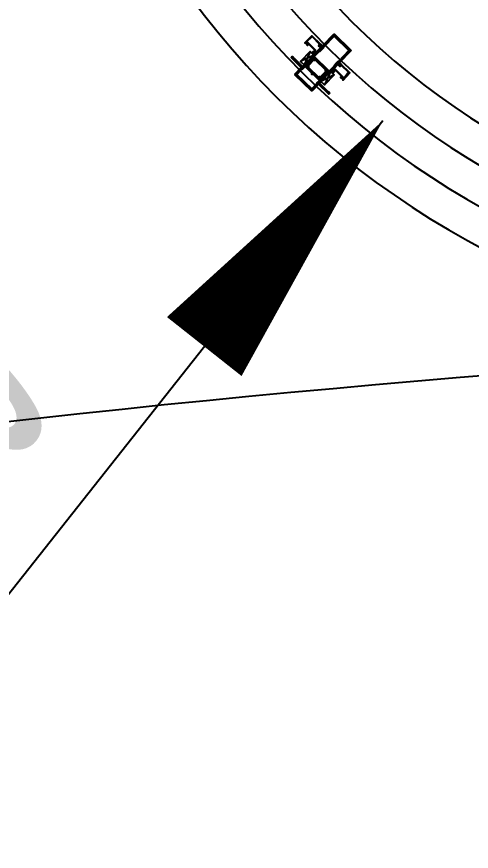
# Model space of a CAD drawing. Header units: inches. Extents: x 0 to 1813292486, y 0 to 3473589894.
# Drawn here: x 600670269 to 600671121, y 3473205711 to 3473207275 of the extents above; entities that cross this region are included whole.
import ezdxf

# ---------------------------------------------------------------- set-up
doc = ezdxf.new("R2010")
doc.units = ezdxf.units.IN
doc.header["$LTSCALE"] = 1000
doc.header["$MEASUREMENT"] = 0
for name, color, linetype in [('A-Anno-Note', 241, 'Continuous'), ('AX-MALL-DIM-P02$0$A-Anno-Dims', 3, 'Continuous'), ('AX-MALL-P02-200$0$A-Anno-Note', 241, 'Continuous'), ('AX-MALL-WALL-P02$0$A-Anno-Note', 241, 'Continuous'), ('AX-MALL-WALL-P02-QT$0$A-Anno-Note', 241, 'Continuous'), ('AX-MALL-WALL-P02-QT$0$A-Curt', 151, 'Continuous'), ('AX-MALL-WALL-P02-QT$0$A-Detl-Patt', 8, 'Continuous'), ('AX-MALL-WALL-P02-QT$0$A-Detl-Thin', 131, 'Continuous'), ('AX-MALL-WALL-P02-QT$0$GASKET', 2, 'Continuous'), ('AX-MALL-WALL-P02-QT$0$STSF', 2, 'Continuous')]:
    doc.layers.add(name, color=color, linetype=linetype)
doc.layers.add('AX-MALL-WALL-P02-QT$0$AM_SUPPR', color=6, linetype='Continuous', lineweight=30)
doc.styles.add('AX-MALL-DIM-P02$0$_TCH_DIM', font='gbenor.shx')

# ---------------------------------------------------------------- blocks, each defined once
blk = doc.blocks.new('AX-MALL-WALL-P02-QT$0$tj')
at = {"layer": 'AX-MALL-WALL-P02-QT$0$A-Detl-Patt'}
h = blk.add_hatch(dxfattribs=at)
h.set_pattern_fill('STEEL', color=256, scale=100.0000000000001, angle=50.43183869082386)
h.set_pattern_definition([(75.00000000004839, (-14278.19445574284, 156289.8254051208), (-153.3407249234246, 41.08752340989569), []), (75.00000000004839, (-14317.88195610046, 156358.5661673546), (-153.3407249234246, 41.08752340989569), [])])
edge = h.paths.add_edge_path()
edge.add_arc((274302.9537697641, 370915.3693751197), 354853.2281302969, 270.9601093956941, 275.9513128638887)
edge.add_line((311095.3180618286, 17974.67259407043), (323404.2928284407, 17664.898229599))
edge.add_arc((337498.5854798314, -5423.033113246463), 27049.98445535583, 84.4296474408203, 121.40245730350341, ccw=False)
edge.add_line((340124.270958662, 21499.21483898163), (352435.6233639717, 23411.5238032341))
edge.add_line((352435.6233639717, 23411.5238032341), (352460.3320846558, 23263.57286787033))
edge.add_arc((262948.9762239404, 558936.3422532297), 543099.989586636, 279.486523026639, 288.5053300047131)
edge.add_line((435325.042740941, 43917.80823612213), (435185.9318172932, 44187.60760259628))
edge.add_arc((262948.9762341097, 558936.342259489), 542799.9895904897, 279.51816553668203, 288.50044427399206, ccw=False)
edge.add_line((352706.5441896915, 23608.95860147476), (352681.7270303965, 23756.88773488998))
edge.add_line((352681.7270303965, 23756.88773488998), (340117.7681742907, 21803.84383869171))
edge.add_arc((337510.0970116529, -5455.006554111635), 27383.29552171703, 84.53552636432372, 121.2026843873002)
edge.add_line((323323.7129554749, 17967.02113437653), (311085.7617697716, 18275.00808191299))
edge.add_arc((274273.8104503512, 371474.5356685471), 355112.6948552598, 270.96411062040687, 275.9501261722048, ccw=False)
edge.add_line((280248.9759351015, 16412.11376953125), (280248.9759185314, 16111.96136569977))
blk = doc.blocks.new('AX-MALL-WALL-P02-QT$0$A$C40565891')
h = blk.add_hatch()
h.set_pattern_fill('NET', color=6, scale=0.5, angle=315)
h.set_pattern_definition([(225.0000000000001, (-8954763.885715963, -14331520.94940183), (-1.122532015133644, 1.122532015133643), []), (135.0000000000001, (-8954763.885715963, -14331520.94940183), (1.122532015133643, 1.122532015133644), [])])
edge = h.paths.add_edge_path()
edge.add_line((-2.873205080628395, -1), (-17.1267949193716, -1))
edge.add_arc((-17.12679491817267, -2.000000000321539), 1.000000000321539, 90.00000006869386, 120.0000000686844)
edge.add_line((-17.6267949193716, -1.133974596858025), (-19.29999999888241, -2.099999999627471))
edge.add_line((-19.29999999888241, -2.099999999627471), (-19.59999999962747, -2.099999999627471))
edge.add_arc((-19.60000000055891, -1.700000000186378), 0.3999999994410928, 180.0000001333858, 270.00000013341844, ccw=False)
edge.add_line((-20, -1.700000001117587), (-20, 1.699999999254942))
edge.add_arc((-19.59999999962758, 1.699999999255055), 0.4000000003724153, 89.99999999998369, 180.0000000000163, ccw=False)
edge.add_line((-19.59999999962747, 2.099999999627471), (-19.29999999888241, 2.099999999627471))
edge.add_line((-19.29999999888241, 2.099999999627471), (-17.6267949193716, 1.133974596858025))
edge.add_arc((-17.12679491817268, 2.000000000321516), 1.000000000321515, 239.9999999313152, 269.9999999313065)
edge.add_line((-17.1267949193716, 1), (-2.873205080628395, 1))
edge.add_arc((-2.873205081827319, 2.000000000321497), 1.000000000321497, 270.0000000686933, 300.0000000686851)
edge.add_line((-2.373205080628395, 1.133974596858025), (-0.6999999992549419, 2.099999999627471))
edge.add_line((-0.6999999992549419, 2.099999999627471), (-0.400000000372529, 2.099999999627471))
edge.add_arc((-0.4000000003724153, 1.699999999255056), 0.4000000003724153, -1.63140612130519e-11, 90.00000000001631, ccw=False)
edge.add_line((0, 1.699999999254942), (0, -1.700000001117587))
edge.add_arc((-0.3999999994410927, -1.700000000186378), 0.3999999994410927, 269.99999986658156, 359.99999986661413, ccw=False)
edge.add_line((-0.400000000372529, -2.099999999627471), (-0.6999999992549419, -2.099999999627471))
edge.add_line((-0.6999999992549419, -2.099999999627471), (-2.373205080628395, -1.133974596858025))
edge.add_arc((-2.873205081827309, -2.00000000032146), 1.00000000032146, 59.99999993131432, 89.9999999313073)
at = {"layer": 'AX-MALL-WALL-P02-QT$0$STSF', "lineweight": 40}
blk.add_lwpolyline([(-2.873205080628395, -1), (-17.1267949193716, -1, 0.1316524975873539), (-17.6267949193716, -1.133974596858025), (-19.29999999888241, -2.099999999627471), (-19.59999999962747, -2.099999999627471, -0.4142135623732616), (-20, -1.700000001117587), (-20, 1.699999999254942, -0.4142135623732612), (-19.59999999962747, 2.099999999627471), (-19.29999999888241, 2.099999999627471), (-17.6267949193716, 1.133974596858025, 0.1316524975873571), (-17.1267949193716, 1), (-2.873205080628395, 1, 0.1316524975873597), (-2.373205080628395, 1.133974596858025), (-0.6999999992549419, 2.099999999627471), (-0.400000000372529, 2.099999999627471, -0.4142135623732616), (0, 1.699999999254942), (0, -1.700000001117587, -0.4142135623732616), (-0.400000000372529, -2.099999999627471), (-0.6999999992549419, -2.099999999627471), (-2.373205080628395, -1.133974596858025, 0.1316524975873647)], format="xyb", close=True, dxfattribs=at)
blk = doc.blocks.new('AX-MALL-WALL-P02-QT$0$A$C448B1DB9')
at = {"layer": 'AX-MALL-WALL-P02-QT$0$AM_SUPPR', "color": 3}
for points in [[(-12.4851149469614, 46.59999999962747), (12.4851149469614, 46.59999999962747, -0.2660794268336467), (13.34762861579657, 46.10603376291692), (14.2347533646971, 44.59396623447537, 0.266079426403572), (15.09726703353226, 44.09999999962747), (16.35057590901852, 44.09999999962747, 0.5796797259406589), (16.47945623099804, 44.32503772899508), (15.5, 45.99448045343161), (15.5, 46.29999999888241, -0.414213562373095), (15.80000000074506, 46.59999999962747), (19.21010204218328, 46.59999999962747, 0.1962615707062706), (19.3500728905201, 46.65714285336435, -0.664494698151357), (20.20000000111759, 46.29999999888241), (20.20000000111759, 46.220524456352), (19.86630744114518, 44.32805990986526, -0.3107450373417215), (19.70075406879187, 44.13405220583081), (19.54823619127274, 44.09318516403437, 0.5773502703764628), (19.45857864432037, 43.75857864320278), (19.83806201256812, 43.37909527495503, 0.1763269799607178), (19.96205222047865, 43.32127769105136), (22.68256885185838, 43.10076105967164, 0.5486187836891172), (22.88793852366507, 43.36840402893722), (22.30558614991605, 44.96840402856469, 0.3152987896086648), (22.11764762550592, 45.09999999962747), (21.90000000037253, 45.09999999962747, -0.4142135651008757), (21.69999999925494, 45.29999999888241), (21.69999999925494, 46.29999999888241, -0.414213562373095), (22, 46.59999999962747), (22.00006623007357, 52.39983759261668), (27.00012849830091, 52.39983759261668), (27.00012849830091, 55.10694437474012), (25.85368189029396, 56.25339098647237, 0.6681786360141788), (25.00012849830091, 55.89983759261668), (25.00012849830091, 54.39983759261668), (22.00006623007357, 54.39983759261668), (22.00012849830091, 72.39983759261668), (25.00012849830091, 72.39983759261668), (25.00012849830091, 70.89983759261668, 0.6681786369667387), (25.85368188843131, 70.54628420248628), (27.00012849830091, 71.69273081235588), (27.00012849830091, 73.89983759261668), (22.00006623007357, 73.89983759261668), (22, 105.1999999992549), (-22, 105.1999999992549), (-22.00006623007357, 73.89983759261668), (-27.00012849830091, 73.89983759261668), (-27.00012849830091, 71.69273081235588), (-25.85368188843131, 70.54628420248628, 0.6681786369667387), (-25.00012849830091, 70.89983759261668), (-25.00012849830091, 72.39983759261668), (-22.00012849830091, 72.39983759261668), (-22.00006623007357, 54.39983759261668), (-25.00012849830091, 54.39983759261668), (-25.00012849830091, 55.89983759261668, 0.6681786360141788), (-25.85368189029396, 56.25339098647237), (-27.00012849830091, 55.10694437474012), (-27.00012849830091, 52.39983759261668), (-22.00006623007357, 52.39983759261668), (-22, 46.59999999962747, -0.414213562373095), (-21.69999999925494, 46.29999999888241), (-21.69999999925494, 45.29999999888241, -0.4142135651008757), (-21.90000000037253, 45.09999999962747), (-22.11764762550592, 45.09999999962747, 0.3152987896086648), (-22.30558614991605, 44.96840402856469), (-22.88793852366507, 43.36840402893722, 0.5486187836891172), (-22.68256885185838, 43.10076105967164), (-19.96205222047865, 43.32127769105136, 0.1763269799607178), (-19.83806201256812, 43.37909527495503), (-19.45857864432037, 43.75857864320278, 0.5773502703764628), (-19.54823619127274, 44.09318516403437), (-19.70075406879187, 44.13405220583081, -0.3107450373417215), (-19.86630744114518, 44.32805990986526), (-20.20000000111759, 46.220524456352), (-20.20000000111759, 46.29999999888241, -0.664494698151357), (-19.3500728905201, 46.65714285336435, 0.1962615707062706), (-19.21010204218328, 46.59999999962747), (-15.80000000074506, 46.59999999962747, -0.414213562373095), (-15.5, 46.29999999888241), (-15.5, 45.99448045343161), (-16.47945623099804, 44.32503772899508, 0.5796797259406589), (-16.35057590901852, 44.09999999962747), (-15.09726703353226, 44.09999999962747, 0.266079426403572), (-14.2347533646971, 44.59396623447537), (-13.34762861579657, 46.10603376291692, -0.2660794268336467), (-12.4851149469614, 46.59999999962747), (-12.4851149469614, 46.59999999962747)], [(-12.4851149469614, 26.59999999962747), (-12.4851149469614, 26.59999999962747, -0.266079426695036), (-13.34762861579657, 27.09396623633802), (-14.2347533646971, 28.60603376477957, 0.2660794267352428), (-15.09726703539491, 29.09999999962747), (-16.35057590901852, 29.09999999962747, 0.5796797243171364), (-16.47945623099804, 28.8749622721225), (-15.50000000186265, 27.20551954582334), (-15.50000000186265, 26.90000000037253, -0.414213562429924), (-15.80000000074506, 26.59999999962747), (-19.21010204218328, 26.59999999962747, 0.196261570738114), (-19.3500728905201, 26.54285714589059, -0.6644947009864839), (-20.20000000111759, 26.90000000037253), (-20.20000000111759, 26.97947554476559), (-19.86630744114518, 28.87194008938968, -0.3107450376907102), (-19.70075406879187, 29.06594779342413), (-19.54823619127274, 29.10681483522058, 0.5773502691095918), (-19.45857864432037, 29.44142135605216), (-19.83806201256812, 29.82090472429991, 0.1763269806166101), (-19.96205222047865, 29.87872230820358), (-22.68256885185838, 30.0992389395833, 0.5486187865199976), (-22.88793852366507, 29.83159597218037), (-22.30558614991605, 28.23159597069025, 0.3152987889515711), (-22.11764762550592, 28.09999999962747), (-21.90000000037253, 28.09999999962747, -0.4142135620321224), (-21.70000000111759, 27.90000000037253), (-21.70000000111759, 26.90000000037253, -0.414213562429924), (-22, 26.59999999962747), (-22.00006226822734, 20), (-44.00006226822734, 20), (-44.00006226822734, 20.40000000037253), (-45.00006226822734, 20.09999999962747), (-45.00006226822734, 20.40000000037253), (-46.00006226822734, 20.09999999962747), (-46.00006226822734, 20.40000000037253), (-47.00006226822734, 20.09999999962747), (-47.00006226822734, 20.40000000037253), (-48.00006226822734, 20.09999999962747), (-48.00006226822734, 20.40000000037253), (-49.00006226822734, 20.40000000037253), (-49.00006226822734, 18), (-22.00007987208664, 18), (-22.00027448311448, 0), (22.00027448311448, 0), (22.00007987208664, 18), (49.00006226822734, 18), (49.00006226822734, 20.40000000037253), (48.00006226822734, 20.40000000037253), (48.00006226822734, 20.09999999962747), (47.00006226822734, 20.40000000037253), (47.00006226822734, 20.09999999962747), (46.00006226822734, 20.40000000037253), (46.00006226822734, 20.09999999962747), (45.00006226822734, 20.40000000037253), (45.00006226822734, 20.09999999962747), (44.00006226822734, 20.40000000037253), (44.00006226822734, 20), (22.00006226822734, 20), (22, 26.59999999962747, -0.414213562429924), (21.70000000111759, 26.90000000037253), (21.70000000111759, 27.90000000037253, -0.4142135620321224), (21.90000000037253, 28.09999999962747), (22.11764762550592, 28.09999999962747, 0.3152987889515711), (22.30558614991605, 28.23159597069025), (22.88793852366507, 29.83159597218037, 0.5486187865199976), (22.68256885185838, 30.0992389395833), (19.96205222047865, 29.87872230820358, 0.1763269806166101), (19.83806201256812, 29.82090472429991), (19.45857864432037, 29.44142135605216, 0.5773502691095918), (19.54823619127274, 29.10681483522058), (19.70075406879187, 29.06594779342413, -0.3107450376907102), (19.86630744114518, 28.87194008938968), (20.20000000111759, 26.97947554476559), (20.20000000111759, 26.90000000037253, -0.6644947009864839), (19.3500728905201, 26.54285714589059, 0.196261570738114), (19.21010204218328, 26.59999999962747), (15.80000000074506, 26.59999999962747, -0.414213562429924), (15.50000000186265, 26.90000000037253), (15.50000000186265, 27.20551954582334), (16.47945623099804, 28.8749622721225, 0.5796797243171364), (16.35057590901852, 29.09999999962747), (15.09726703539491, 29.09999999962747, 0.2660794267352428), (14.2347533646971, 28.60603376477957), (13.34762861579657, 27.09396623633802, -0.266079426695036), (12.4851149469614, 26.59999999962747), (-12.4851149469614, 26.59999999962747)]]:
    blk.add_lwpolyline(points, format="xyb", dxfattribs=at)
for points in [[(-19.80000000074506, 103), (-19.80000000074506, 103), (-19.80000000074506, 74.70021012425423), (-19, 73.70021012425423), (-19, 68.70021012425423), (-19, 63.70021012425423), (-20, 62.70021012425423), (-20, 48.79999999888241), (20, 48.79999999888241), (20, 62.70021012425423), (19, 63.70021012425423), (19, 68.70021012425423), (19, 73.70021012425423), (19.80000000074506, 74.70021012425423), (19.80000000074506, 103), (-19.80000000074506, 103)], [(-19.00002541579306, 24.40000000037253), (-19.00002541579306, 16.59999999962747), (-19.80010420456529, 15.5998957939446), (-19.80024906992912, 2.199999999254942), (-19.80000000074506, 2.199999999254942), (19.80024906992912, 2.199999999254942), (19.80010420456529, 15.5998957939446), (19.00002541579306, 16.59999999962747), (19.00002541579306, 24.40000000037253), (-19.00002541579306, 24.40000000037253)]]:
    blk.add_lwpolyline(points, dxfattribs=at)
at = {"color": 6, "ltscale": 10, "xscale": -1, "rotation": 90}
blk.add_blockref('AX-MALL-WALL-P02-QT$0$A$C40565891', (-17.70394427329302, 26.59999999962747), dxfattribs=at)
at = {"color": 6, "ltscale": 10, "rotation": 270}
blk.add_blockref('AX-MALL-WALL-P02-QT$0$A$C40565891', (17.70394427329302, 26.59999999962747), dxfattribs=at)
blk = doc.blocks.new('AX-MALL-WALL-P02-QT$0$A$C45704BEF')
at = {"color": 3, "ltscale": 10}
blk.add_lwpolyline([(18.80000000074506, -25.00024726614356), (17.5, -25.00024726614356), (17.5, -23.00024726614356), (15.49870925210416, -23.00024726614356), (15.49870925210416, -6.999231616035104), (18.4997000452131, -6.999231616035104), (18.49987648613751, -5.299231618642807, 0.4142135623695433), (18.19987648539245, -4.999231617897749), (17.80005405470729, -4.999231617897749, 0.4140000559725384), (17.50005413405597, -5.299012914299965), (17.49969883821905, -5.699499286711216, -0.483847094079415), (17.13052784092724, -5.991148311644793), (15.89966636151075, -5.699231617152691), (15.89966636151075, -1.299031617119908), (17.1397417280823, -1.005294770002365, -0.4741802569087657), (17.49969902634621, -1.298974558711052), (17.50005413405597, -1.699460931122303, 0.4140000559734259), (17.80005405470729, -1.999242229387164), (18.19987648539245, -1.999242229387164, 0.4142135624494586), (18.49987648613751, -1.699242228642106), (18.49987648613751, 0.0007206704467535019), (0, 0), (0, -22.90028521977365), (1, -22.90028521977365), (1, -22.40028521977365), (3, -22.40028521977365, -0.414213562373095), (3.5, -22.90028521977365), (3.5, -25.00028521940112), (2.913615984842181, -25.46520863845944, 0.4988684829111732), (2.92562854103744, -25.94440526142716), (5.025628542527556, -27.44440526142716, 0.8192868568614478), (5.455046217888594, -27.04232501238585), (4.5, -25.50028521940112), (4.5, -22.90028521977365, 0.414213562373095), (3, -21.40028521977365), (1, -21.40028521977365), (1, -3.19995454326272, -0.4142094303452601), (3.199968963861465, -0.9999545440077782), (14.5, -0.9996059481054544), (14.5, -5.999231616035104), (14.5, -5.999231616035104), (14.5, -24.00024726614356), (16.5, -24.00024726614356), (16.5, -25.00024726614356), (16.5, -27.20351210050285, 0.6582415972160955), (17.34365977905691, -27.56668968312442), (19.14365977980196, -25.86342484690249, 0.6827143578984822), (18.79383949562907, -25.00028521940112)], format="xyb", dxfattribs=at)
blk = doc.blocks.new('AX-MALL-WALL-P02-QT$0$尺寸分格点')
at = {"ltscale": 10}
h = blk.add_hatch(color=1, dxfattribs=at)
h.dxf.hatch_style = 1
edge = h.paths.add_edge_path()
edge.add_line((0, -1.5), (-5.470445860503725e-37, 1.862645149230957e-09))
edge.add_line((0, 1.862645149230957e-09), (-1.5, 0))
edge.add_arc((0, 0), 1.5, 180, 270)
edge = h.paths.add_edge_path()
edge.add_line((0, 1.5), (5.470445846917725e-37, 1.862645149230957e-09))
edge.add_line((0, 1.862645149230957e-09), (1.5, 0))
edge.add_arc((0, 0), 1.5, 0, 90)
for p, q in [((-2.5, 0), (2.5, 0)), ((0, -2.5), (0, 2.5))]:
    blk.add_line(p, q)
blk.add_circle((0, 0), 1.5)
blk = doc.blocks.new('AX-MALL-WALL-P02-QT$0$定位点')
blk.add_blockref('AX-MALL-WALL-P02-QT$0$尺寸分格点', (0, 0))
blk = doc.blocks.new('AX-MALL-WALL-P02-QT$0$A$C25E90160')
at = {"color": 6}
for p, q in [((-22.00012849643826, 26.99999999999636), (-31.3309462685138, 0.999999999996362)), ((-31.33094626478851, 27), (-22.00012850016356, 0.999999999992724)), ((22.00012849644554, 26.99999999999636), (31.3309462685138, 0.999999999996362)), ((31.33094626478851, 26.99999999999636), (22.00012850016356, 0.999999999996362))]:
    blk.add_line(p, q, dxfattribs=at)
for points in [[(-22.00012849643826, 26.99999999999636), (-31.33094626478851, 27), (-31.3309462685138, 0.999999999996362), (-22.00012850016356, 0.999999999992724)], [(22.00012849644554, 26.99999999999636), (31.33094626478851, 26.99999999999636), (31.3309462685138, 0.999999999996362), (22.00012850016356, 0.999999999996362)]]:
    blk.add_lwpolyline(points, close=True, dxfattribs=at)
at = {"color": 6, "ltscale": 10}
blk.add_blockref('AX-MALL-WALL-P02-QT$0$A$C448B1DB9', (0, -23.7058460898661), dxfattribs=at)
at = {"color": 6, "ltscale": 10, "xscale": -1, "rotation": 90}
blk.add_blockref('AX-MALL-WALL-P02-QT$0$A$C45704BEF', (-49.90041371807456, 50.1939915027433), dxfattribs=at)
at = {"color": 6, "ltscale": 10, "rotation": 270}
blk.add_blockref('AX-MALL-WALL-P02-QT$0$A$C45704BEF', (49.90041371807456, 50.19399150274694), dxfattribs=at)
at = {"layer": 'AX-MALL-WALL-P02-QT$0$GASKET', "extrusion": (0, 0, -1), "zscale": -1, "rotation": 270}
blk.add_blockref('AX-MALL-WALL-P02-QT$0$定位点', (0, 0), dxfattribs=at)
blk = doc.blocks.new('AX-MALL-WALL-P02-QT$0$mqst2')
at = {"color": 6, "ltscale": 10, "rotation": 315.666171537344}
blk.add_blockref('AX-MALL-WALL-P02-QT$0$A$C25E90160', (457232.8784428835, -40105.32914447784), dxfattribs=at)
blk = doc.blocks.new('AX-MALL-WALL-P02-QT')
at = {"layer": 'AX-MALL-WALL-P02-QT$0$A-Curt'}
for centre, radius, start, end in [((600468022.4668504, 3473036192.496612), 1599.999999467774, 159.5681612537526, 252.6905233737901), ((600468022.46685, 3473036192.496613), 1533.333332894218, 159.5681612622784, 252.6905233885388), ((600468022.4668502, 3473036192.496613), 1466.666666226686, 159.568161273205, 252.6905233868441), ((600468022.4668502, 3473036192.496613), 1399.999999358909, 159.5681612634789, 252.6905233838394)]:
    blk.add_arc(centre, radius, start, end, dxfattribs=at)
at = {"layer": 'AX-MALL-WALL-P02-QT$0$A-Detl-Thin'}
blk.add_lwpolyline([(600462583.3599081, 3473035767.831533, -0.04174570676027008), (600467546.4132771, 3473034664.954484, -0.04174570676027008)], format="xyb", dxfattribs=at)
at = {"layer": 'AX-MALL-WALL-P02-QT$0$A-Anno-Note', "rotation": 339.5681613092181}
blk.add_blockref('AX-MALL-WALL-P02-QT$0$mqst2', (600052179.2710491, 3473232742.396311), dxfattribs=at)
at = {"layer": 'AX-MALL-WALL-P02-QT$0$A-Detl-Thin', "rotation": 339.5681613091762}
blk.add_blockref('AX-MALL-WALL-P02-QT$0$tj', (600144118.6961328, 3473128496.287411), dxfattribs=at)
blk = doc.blocks.new('AX-MALL-WALL-P02')
at = {"layer": 'AX-MALL-WALL-P02$0$A-Anno-Note'}
blk.add_blockref('AX-MALL-WALL-P02-QT', (0, 0), dxfattribs=at)
blk = doc.blocks.new('AX-MALL-DIM-P02')
at = {"layer": 'AX-MALL-DIM-P02$0$A-Anno-Dims'}
blk.add_lwpolyline([(600466278.185065, 3473035134.630341, 178.2, 0, 0), (600466739.9067142, 3473035414.653766, 0, 0, 0)], format="xyseb", dxfattribs=at)
blk.add_lwpolyline([(600465074.1927738, 3473034404.437061), (600466432.0922815, 3473035227.971483), (600466739.9067142, 3473035414.653766)], dxfattribs=at)
at = {"layer": 'AX-MALL-DIM-P02$0$A-Anno-Dims', "color": 7, "style": 'AX-MALL-DIM-P02$0$_TCH_DIM', "width": 0.7}
blk.add_text('R1500', height=535.5, rotation=31.23583585452751, dxfattribs=at).set_placement((600465079.9737613, 3473034568.461884))
blk = doc.blocks.new('AX-MALL-P02-200')
at = {"layer": 'AX-MALL-P02-200$0$A-Anno-Note'}
blk.add_blockref('AX-MALL-WALL-P02', (0, 0), dxfattribs=at)
blk.add_blockref('AX-MALL-DIM-P02', (0, 0), dxfattribs=at)

msp = doc.modelspace()

# ---------------------------------------------------------------- block references
at = {"layer": 'A-Anno-Note', "rotation": 20.43183869077545}
msp.add_blockref('AX-MALL-P02-200', (1250392458.527329, 9048125.682563305), dxfattribs=at)

doc.saveas('drawing.dxf')
